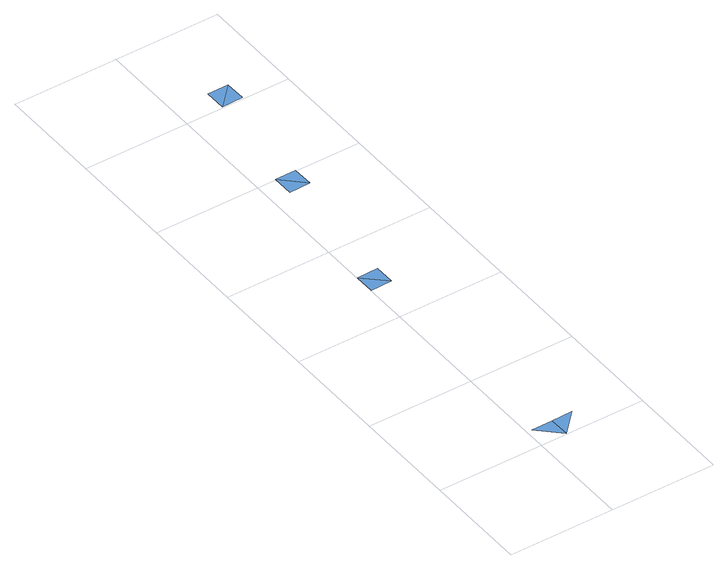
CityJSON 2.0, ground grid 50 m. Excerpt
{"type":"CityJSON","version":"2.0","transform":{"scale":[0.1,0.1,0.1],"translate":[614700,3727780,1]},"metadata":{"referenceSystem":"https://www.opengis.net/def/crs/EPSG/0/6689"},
"CityObjects":{
"waterbody1":{"type":"WaterBody","attributes":{"name":"福岡県津波浸水想定図","class":"1140","function":"2","WaterBodyTsunamiRiskAttribute.description":"1","WaterBodyTsunamiRiskAttribute.rank":"4"},"geometry":[{"type":"MultiSurface","lod":"1","boundaries":[[[0,1,2]],[[1,3,2]],[[4,5,6]],[[7,6,5]],[[8,9,10]],[[9,8,11]],[[12,13,14]],[[12,14,15]]]}]}
},
"vertices":[
[26,103,10],[127,5,10],[126,105,10],[225,107,10],[4,1203,10],[104,1205,10],[2,1302,10],[102,1304,10],[191,1906,10],[89,2004,11],[91,1904,10],[189,2006,10],[277,2608,10],[177,2606,10],[179,2506,10],[279,2508,10]
]}
